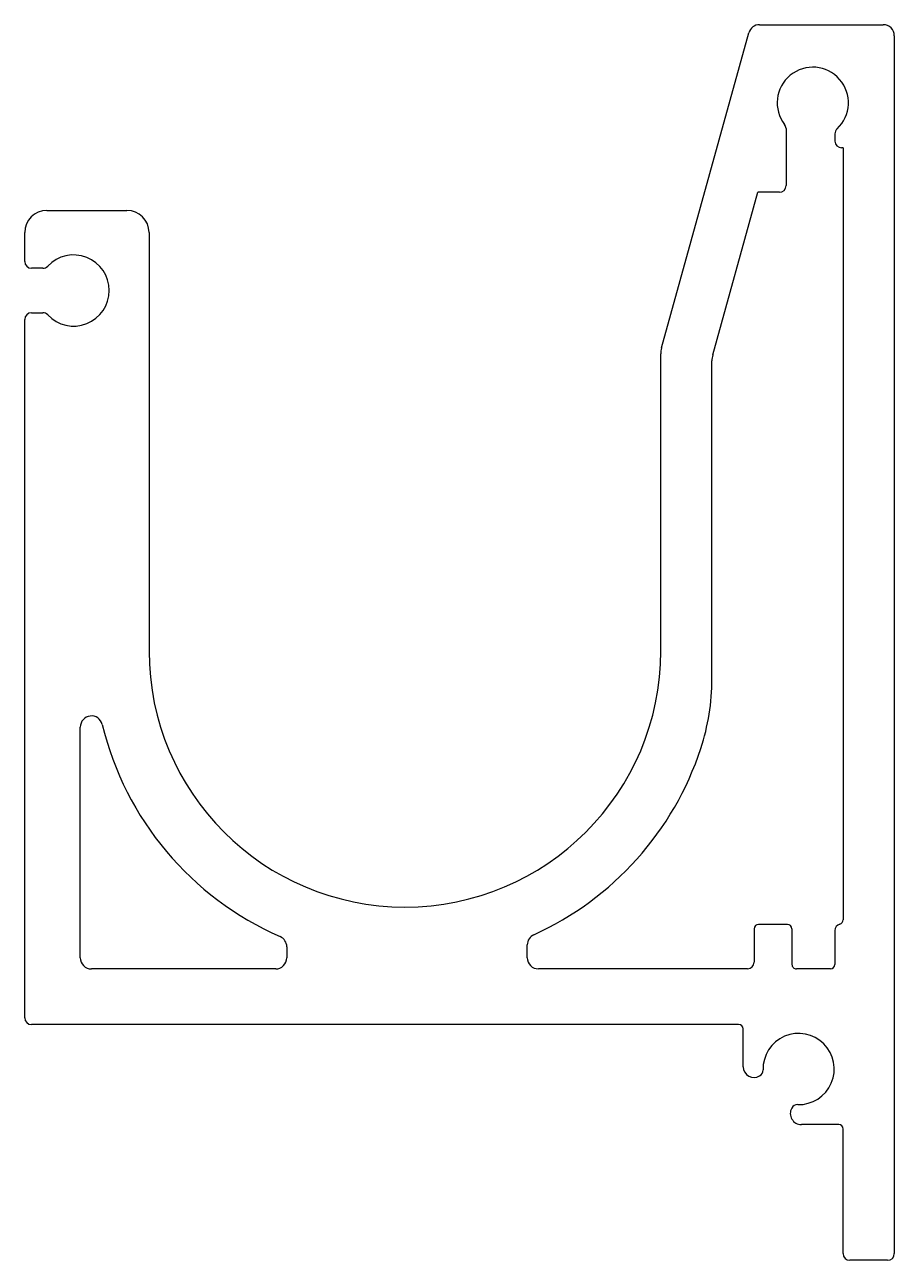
# Model space of a CAD drawing. Extents: x 961.5 to 1000.6, y 681.8 to 737.3.
import ezdxf

# ---------------------------------------------------------------- set-up
doc = ezdxf.new("R2010")
doc.units = 0
doc.layers.get('0').update_dxf_attribs({"linetype": 'CONTINUOUS'})

msp = doc.modelspace()

# ---------------------------------------------------------------- linework, layer by layer
for p, q in [((994.524, 737.336), (1000.08, 737.336)), ((990.12, 722.809), (994.042, 736.969)), ((1000.58, 736.836), (1000.58, 682.115)), ((995.713, 732.667), (995.713, 730.105)), ((997.913, 732.435), (997.913, 732.105)), ((998.28, 731.805), (998.213, 731.805)), ((998.28, 731.805), (998.28, 697.111)), ((992.42, 722.497), (994.444, 729.805)), ((995.413, 729.805), (994.444, 729.805)), ((962.494, 728.992), (966.085, 728.992)), ((961.494, 726.692), (961.494, 727.992)), ((967.085, 727.992), (967.085, 709.187)), ((962.308, 726.392), (961.794, 726.392)), ((961.494, 692.709), (961.494, 724.092)), ((961.794, 724.392), (962.308, 724.392)), ((990.084, 709.187), (990.084, 722.542)), ((992.384, 707.938), (992.384, 722.23)), ((963.993, 695.409), (963.993, 705.774)), ((995.78, 696.911), (994.48, 696.911)), ((994.28, 696.711), (994.28, 695.211)), ((995.98, 696.711), (995.98, 695.111)), ((997.913, 696.629), (997.913, 695.111)), ((973.274, 695.903), (973.274, 695.41)), ((984.085, 695.41), (984.085, 695.987)), ((972.774, 694.909), (964.493, 694.909)), ((993.98, 694.911), (984.585, 694.91)), ((997.713, 694.911), (996.18, 694.911)), ((993.585, 692.409), (961.794, 692.409)), ((993.785, 690.503), (993.785, 692.209)), ((998.08, 687.913), (996.406, 687.913)), ((998.28, 682.115), (998.28, 687.713)), ((1000.28, 681.815), (998.58, 681.815))]:
    msp.add_line(p, q)
for centre, radius, start, end in [((994.524, 736.836), 0.5, 90, 164.518), ((1000.08, 736.836), 0.5, 0, 90), ((996.918, 733.826), 1.6, 312.9319, 217.5751), ((995.413, 732.667), 0.3, 0, 37.5751), ((998.213, 732.435), 0.3, 132.9319, 180), ((998.213, 732.105), 0.3, 180, 270), ((995.413, 730.105), 0.3, 270, 360), ((962.494, 727.992), 1, 90, 180), ((966.085, 727.992), 1, 0, 90), ((963.694, 725.392), 1.6, 223.1736, 136.8264), ((961.794, 726.692), 0.3, 180, 270), ((962.308, 726.692), 0.3, 270, 316.8264), ((961.794, 724.092), 0.3, 90, 180), ((962.308, 724.092), 0.3, 43.1736, 90), ((991.084, 722.542), 1, 164.518, 180), ((993.384, 722.23), 1, 164.518, 180), ((978.585, 709.187), 11.499, 180, 0), ((982.384, 707.938), 10, 341.8031, 0), ((964.493, 705.774), 0.5, 13.6124, 180.0037), ((978.585, 709.187), 13.999, 193.6124, 246.3757), ((978.585, 709.187), 13.999, 294.4451, 341.8031), ((994.48, 696.711), 0.2, 90, 180), ((995.78, 696.711), 0.2, 0, 90), ((998.213, 696.629), 0.3, 105.3345, 180), ((998.08, 697.111), 0.2, 285.3345, 0), ((972.774, 695.903), 0.5, 0.0069, 66.3757), ((984.585, 695.987), 0.5, 114.4451, 180), ((964.493, 695.409), 0.5, 180.0037, 270.0042), ((972.774, 695.409), 0.5, 270.0042, 0.0069), ((984.585, 695.41), 0.5, 180, 270.0034), ((993.98, 695.211), 0.3, 270.0034, 0), ((996.18, 695.111), 0.2, 180, 270.0017), ((997.713, 695.111), 0.2, 270.0017, 0), ((961.794, 692.709), 0.3, 180, 270), ((993.585, 692.209), 0.2, 0, 90), ((996.28, 690.409), 1.6, 268.4978, 181.5022), ((994.284, 690.534), 0.5, 183.5904, 298.9232), ((994.381, 690.359), 0.3, 298.9232, 1.5022), ((996.406, 688.413), 0.5, 151.0768, 270), ((996.231, 688.509), 0.3, 88.4978, 151.0768), ((998.08, 687.713), 0.2, 360, 90), ((998.58, 682.115), 0.3, 180, 270), ((1000.28, 682.115), 0.3, 270, 0)]:
    msp.add_arc(centre, radius, start, end)

doc.saveas('drawing.dxf')
